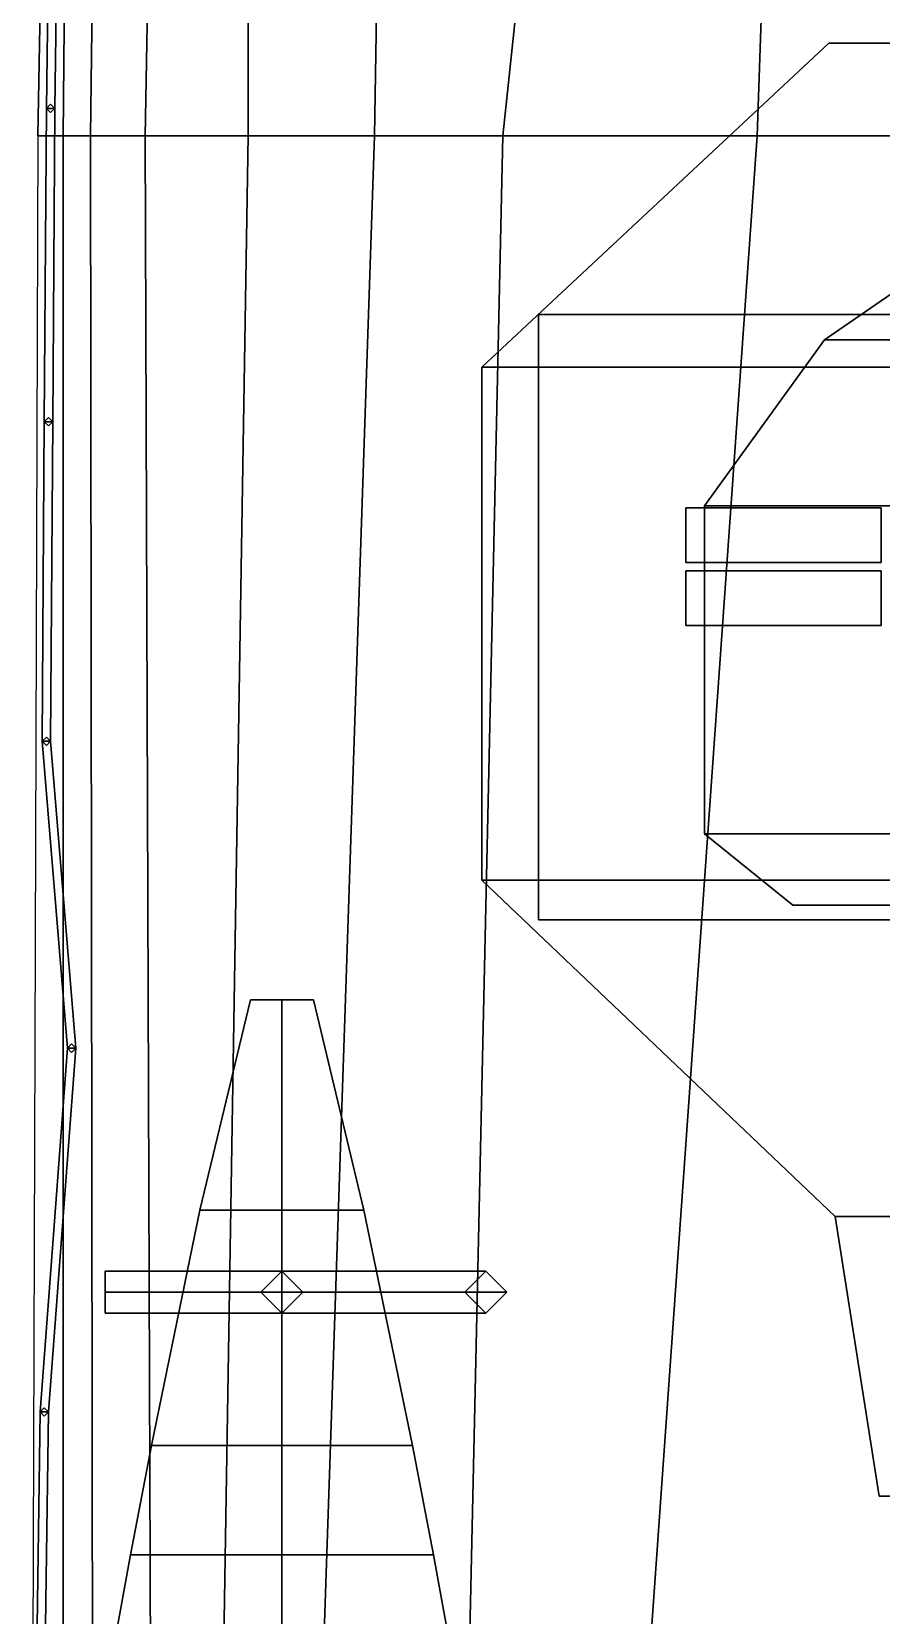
# Model space of a CAD drawing. Header units: millimetres. Extents: x -5 to 5, y -43 to 71.
# Drawn here: x -4.89 to -0.85, y -6.14 to 1.4 of the extents above; entities that cross this region are included whole.
import ezdxf

# ---------------------------------------------------------------- set-up
doc = ezdxf.new("R2010")
doc.units = ezdxf.units.MM
for name, color, linetype in [('boat', 3, 'Continuous'), ('hull2', 7, 'Continuous'), ('railings', 6, 'Continuous'), ('sleeve', 5, 'Continuous'), ('turret', 2, 'Continuous')]:
    doc.layers.add(name, color=color, linetype=linetype)

msp = doc.modelspace()

# ---------------------------------------------------------------- linework, layer by layer
for points in [[(-4.7744, 6.46, 2.71), (-4.86, 0.9, 2.71), (4.86, 0.9, 2.71), (4.7744, 6.46, 2.71)], [(2.75, -0.2, 5.14), (-2.75, -0.2, 5.14), (-1.1, 1.34, 5.14), (1.1, 1.34, 5.14)], [(1.1, 1.34, 5.14), (-1.1, 1.34, 5.14), (-2.75, -0.2, 5.14), (2.75, -0.2, 5.14)], [(-4.86, 0.9, 2.71), (-4.89, -7.73, 2.73), (4.89, -7.73, 2.73), (4.86, 0.9, 2.71)], [(-2.48, 0.05, 2.71), (-2.48, -2.83, 2.71), (-2.48, -2.83, 5.14), (-2.48, 0.05, 5.14)], [(2.48, 0.05, 5.14), (2.48, 0.05, 2.71), (-2.48, 0.05, 2.71), (-2.48, 0.05, 5.14)], [(2.75, -2.64, 5.14), (-2.75, -2.64, 5.14), (-2.75, -0.2, 5.14), (2.75, -0.2, 5.14)], [(2.75, -0.2, 5.14), (-2.75, -0.2, 5.14), (-2.75, -2.64, 5.14), (2.75, -2.64, 5.14)], [(2.75, -2.64, 5.14), (-2.75, -2.64, 5.14), (-1.07, -4.24, 5.14), (1.07, -4.24, 5.14)], [(1.07, -4.24, 5.14), (-1.07, -4.24, 5.14), (-2.75, -2.64, 5.14), (2.75, -2.64, 5.14)], [(-2.48, -2.83, 5.14), (-2.48, -2.83, 2.71), (2.48, -2.83, 2.71), (2.48, -2.83, 5.14)], [(0.86, -5.57, 5.14), (-0.86, -5.57, 5.14), (-1.07, -4.24, 5.14), (1.07, -4.24, 5.14)], [(1.07, -4.24, 5.14), (-1.07, -4.24, 5.14), (-0.86, -5.57, 5.14), (0.86, -5.57, 5.14)], [(-2.73, -4.5, 6.84), (-2.83, -4.6, 6.74), (-4.54, -4.6, 6.74), (-4.54, -4.5, 6.84)], [(-2.63, -4.6, 6.94), (-2.73, -4.5, 6.84), (-4.54, -4.5, 6.84), (-4.54, -4.6, 6.94)], [(-4.54, -4.7, 6.84), (-4.54, -4.6, 6.94), (-4.54, -4.5, 6.84), (-4.54, -4.6, 6.74)], [(-3.7, -4.5, 2.72), (-3.8, -4.6, 2.72), (-2.83, -4.6, 4), (-2.73, -4.5, 3.95)], [(-3.6, -4.6, 2.72), (-3.7, -4.5, 2.72), (-2.73, -4.5, 3.95), (-2.63, -4.6, 3.9)], [(-2.73, -4.5, 3.95), (-2.83, -4.6, 4), (-2.83, -4.6, 6.74), (-2.73, -4.5, 6.84)], [(-2.63, -4.6, 3.9), (-2.73, -4.5, 3.95), (-2.73, -4.5, 6.84), (-2.63, -4.6, 6.94)], [(-2.73, -4.7, 6.84), (-2.63, -4.6, 6.94), (-4.54, -4.6, 6.94), (-4.54, -4.7, 6.84)], [(-2.83, -4.6, 6.74), (-2.73, -4.7, 6.84), (-4.54, -4.7, 6.84), (-4.54, -4.6, 6.74)], [(-3.8, -4.6, 2.72), (-3.7, -4.7, 2.72), (-2.73, -4.7, 3.95), (-2.83, -4.6, 4)], [(-3.7, -4.7, 2.72), (-3.6, -4.6, 2.72), (-2.63, -4.6, 3.9), (-2.73, -4.7, 3.95)], [(-2.83, -4.6, 4), (-2.73, -4.7, 3.95), (-2.73, -4.7, 6.84), (-2.83, -4.6, 6.74)], [(-2.73, -4.7, 3.95), (-2.63, -4.6, 3.9), (-2.63, -4.6, 6.94), (-2.73, -4.7, 6.84)]]:
    msp.add_3dface(points)
at = {"layer": 'boat'}
for points in [[(-3.7, -3.21, 4.94), (-3.7, -4.21, 4.59), (-4.09, -4.21, 5.28), (-3.85, -3.21, 5.3)], [(-3.85, -3.21, 5.3), (-4.09, -4.21, 5.28), (-3.7, -4.21, 4.59), (-3.7, -3.21, 4.94)], [(-3.7, -3.21, 4.94), (-3.7, -3.21, 4.94), (-3.55, -3.21, 5.3), (-3.85, -3.21, 5.3)], [(-3.85, -3.21, 5.3), (-3.55, -3.21, 5.3), (-3.7, -3.21, 4.94)], [(-3.55, -3.21, 5.3), (-3.31, -4.21, 5.28), (-3.7, -4.21, 4.59), (-3.7, -3.21, 4.94)], [(-3.7, -3.21, 4.94), (-3.7, -4.21, 4.59), (-3.31, -4.21, 5.28), (-3.55, -3.21, 5.3)], [(-3.7, -4.21, 4.59), (-3.7, -5.33, 4.31), (-4.32, -5.33, 5.21), (-4.09, -4.21, 5.28)], [(-4.09, -4.21, 5.28), (-4.32, -5.33, 5.21), (-3.7, -5.33, 4.31), (-3.7, -4.21, 4.59)], [(-3.31, -4.21, 5.28), (-3.08, -5.33, 5.21), (-3.7, -5.33, 4.31), (-3.7, -4.21, 4.59)], [(-3.7, -4.21, 4.59), (-3.7, -5.33, 4.31), (-3.08, -5.33, 5.21), (-3.31, -4.21, 5.28)], [(-4.32, -5.33, 5.21), (-4.42, -5.85, 5.18), (-3.7, -5.85, 4.16), (-3.7, -5.33, 4.31)], [(-3.7, -5.33, 4.31), (-3.7, -5.85, 4.16), (-4.42, -5.85, 5.18), (-4.32, -5.33, 5.21)], [(-3.7, -5.33, 4.31), (-3.7, -5.85, 4.16), (-2.98, -5.85, 5.18), (-3.08, -5.33, 5.21)], [(-3.08, -5.33, 5.21), (-2.98, -5.85, 5.18), (-3.7, -5.85, 4.16), (-3.7, -5.33, 4.31)], [(-4.42, -5.85, 5.18), (-4.53, -6.45, 5.15), (-3.7, -6.45, 4.15), (-3.7, -5.85, 4.16)], [(-3.7, -5.85, 4.16), (-3.7, -6.45, 4.15), (-4.53, -6.45, 5.15), (-4.42, -5.85, 5.18)], [(-3.7, -5.85, 4.16), (-3.7, -6.45, 4.15), (-2.87, -6.45, 5.15), (-2.98, -5.85, 5.18)], [(-2.98, -5.85, 5.18), (-2.87, -6.45, 5.15), (-3.7, -6.45, 4.15), (-3.7, -5.85, 4.16)]]:
    msp.add_3dface(points, dxfattribs=at)
at = {"layer": 'hull2'}
for points in [[(-4.7744, 6.46, 2.71), (-4.86, 0.9, 2.71), (-4.86, 0.9, 2.71), (-4.76, 6.46, 2.07)], [(-4.76, 6.46, 2.07), (-4.86, 0.9, 2.71), (-4.74, 0.9, -0.26), (-4.69, 6.46, -0.56)], [(-4.69, 6.46, -0.56), (-4.74, 0.9, -0.26), (-4.61, 0.9, -1.05), (-4.54, 6.46, -1.32)], [(-4.54, 6.46, -1.32), (-4.61, 0.9, -1.05), (-4.35, 0.9, -1.63), (-4.25, 6.46, -1.9)], [(-4.25, 6.46, -1.9), (-4.35, 0.9, -1.63), (-3.86, 0.9, -2.15), (-3.86, 6.46, -2.3)], [(-3.86, 6.46, -2.3), (-3.86, 0.9, -2.15), (-3.26, 0.9, -2.45), (-3.17, 6.46, -2.66)], [(-3.17, 6.46, -2.66), (-3.26, 0.9, -2.45), (-2.65, 0.9, -2.61), (-2.06, 6.46, -2.88)], [(-2.06, 6.46, -2.88), (-2.65, 0.9, -2.61), (-1.44, 0.9, -2.71), (-1.25, 6.46, -2.95)], [(-1.44, 0.9, -2.71), (0, 0.9, -2.72), (0, 6.46, -2.99), (-1.25, 6.46, -2.95)], [(-4.86, 0.9, 2.71), (-4.89, -7.73, 2.73), (-4.74, -7.73, -0.23), (-4.74, 0.9, -0.26)], [(-4.74, 0.9, -0.26), (-4.74, -7.73, -0.23), (-4.6, -7.73, -0.78), (-4.61, 0.9, -1.05)], [(-4.61, 0.9, -1.05), (-4.6, -7.73, -0.78), (-4.32, -7.73, -1.41), (-4.35, 0.9, -1.63)], [(-4.35, 0.9, -1.63), (-4.32, -7.73, -1.41), (-4, -7.73, -1.81), (-3.86, 0.9, -2.15)], [(-3.86, 0.9, -2.15), (-4, -7.73, -1.81), (-3.55, -7.73, -2.15), (-3.26, 0.9, -2.45)], [(-3.26, 0.9, -2.45), (-3.55, -7.73, -2.15), (-2.84, -7.73, -2.43), (-2.65, 0.9, -2.61)], [(-2.65, 0.9, -2.61), (-2.84, -7.73, -2.43), (-2.05, -7.73, -2.57), (-1.44, 0.9, -2.71)], [(-2.05, -7.73, -2.57), (0, -7.73, -2.62), (0, 0.9, -2.72), (-1.44, 0.9, -2.71)]]:
    msp.add_3dface(points, dxfattribs=at)
at = {"layer": 'railings'}
for points in [[(-4.8, 2.54, 3.83), (-4.82, 1.03, 3.83), (-4.78, 1.03, 3.83), (-4.76, 2.54, 3.83)], [(-4.76, 2.54, 3.83), (-4.78, 1.03, 3.83), (-4.82, 1.03, 3.83), (-4.8, 2.54, 3.83)], [(-1.1, 1.34, 6.36), (-2.75, -0.2, 6.36), (-2.75, -0.2, 5.14), (-1.1, 1.34, 5.14)], [(-1.1, 1.34, 5.14), (-2.75, -0.2, 5.14), (-2.75, -0.2, 6.36), (-1.1, 1.34, 6.36)], [(-1.1, 1.34, 5.14), (1.1, 1.34, 5.14), (1.1, 1.34, 6.36), (-1.1, 1.34, 6.36)], [(-1.1, 1.34, 6.36), (1.1, 1.34, 6.36), (1.1, 1.34, 5.14), (-1.1, 1.34, 5.14)], [(-4.78, 1.03, 3.83), (-4.79, -0.46, 3.83), (-4.83, -0.46, 3.83), (-4.82, 1.03, 3.83)], [(-4.82, 1.03, 3.83), (-4.83, -0.46, 3.83), (-4.79, -0.46, 3.83), (-4.78, 1.03, 3.83)], [(-4.82, 1.03, 2.71), (-4.8, 1.05, 2.71), (-4.8, 1.05, 3.83), (-4.82, 1.03, 3.83)], [(-4.8, 1.01, 2.71), (-4.82, 1.03, 2.71), (-4.82, 1.03, 3.83), (-4.8, 1.01, 3.83)], [(-4.8, 1.05, 2.71), (-4.78, 1.03, 2.71), (-4.78, 1.03, 3.83), (-4.8, 1.05, 3.83)], [(-4.78, 1.03, 2.71), (-4.8, 1.01, 2.71), (-4.8, 1.01, 3.83), (-4.78, 1.03, 3.83)], [(-2.75, -0.2, 6.36), (-2.75, -2.64, 6.36), (-2.75, -2.64, 5.14), (-2.75, -0.2, 5.14)], [(-2.75, -0.2, 5.14), (-2.75, -2.64, 5.14), (-2.75, -2.64, 6.36), (-2.75, -0.2, 6.36)], [(-4.83, -0.46, 2.71), (-4.81, -0.44, 2.71), (-4.81, -0.44, 3.83), (-4.83, -0.46, 3.83)], [(-4.81, -0.44, 2.71), (-4.79, -0.46, 2.71), (-4.79, -0.46, 3.83), (-4.81, -0.44, 3.83)], [(-4.83, -0.46, 3.83), (-4.84, -1.98, 3.83), (-4.8, -1.98, 3.83), (-4.79, -0.46, 3.83)], [(-4.79, -0.46, 3.83), (-4.8, -1.98, 3.83), (-4.84, -1.98, 3.83), (-4.83, -0.46, 3.83)], [(-4.81, -0.48, 2.71), (-4.83, -0.46, 2.71), (-4.83, -0.46, 3.83), (-4.81, -0.48, 3.83)], [(-4.79, -0.46, 2.71), (-4.81, -0.48, 2.71), (-4.81, -0.48, 3.83), (-4.79, -0.46, 3.83)], [(-4.84, -1.98, 2.71), (-4.82, -1.96, 2.71), (-4.82, -1.96, 3.83), (-4.84, -1.98, 3.83)], [(-4.8, -1.98, 3.83), (-4.68, -3.44, 3.84), (-4.72, -3.44, 3.84), (-4.84, -1.98, 3.83)], [(-4.84, -1.98, 3.83), (-4.72, -3.44, 3.84), (-4.68, -3.44, 3.84), (-4.8, -1.98, 3.83)], [(-4.82, -2, 2.71), (-4.84, -1.98, 2.71), (-4.84, -1.98, 3.83), (-4.82, -2, 3.83)], [(-4.82, -1.96, 2.71), (-4.8, -1.98, 2.71), (-4.8, -1.98, 3.83), (-4.82, -1.96, 3.83)], [(-4.8, -1.98, 2.71), (-4.82, -2, 2.71), (-4.82, -2, 3.83), (-4.8, -1.98, 3.83)], [(-2.75, -2.64, 5.14), (-1.07, -4.24, 5.14), (-1.07, -4.24, 6.36), (-2.75, -2.64, 6.36)], [(-2.75, -2.64, 6.36), (-1.07, -4.24, 6.36), (-1.07, -4.24, 5.14), (-2.75, -2.64, 5.14)], [(-4.72, -3.44, 3.84), (-4.85, -5.17, 3.84), (-4.81, -5.17, 3.84), (-4.68, -3.44, 3.84)], [(-4.68, -3.44, 3.84), (-4.81, -5.17, 3.84), (-4.85, -5.17, 3.84), (-4.72, -3.44, 3.84)], [(-4.72, -3.44, 2.72), (-4.7, -3.42, 2.72), (-4.7, -3.42, 3.84), (-4.72, -3.44, 3.84)], [(-4.7, -3.46, 2.72), (-4.72, -3.44, 2.72), (-4.72, -3.44, 3.84), (-4.7, -3.46, 3.84)], [(-4.7, -3.42, 2.72), (-4.68, -3.44, 2.72), (-4.68, -3.44, 3.84), (-4.7, -3.42, 3.84)], [(-4.68, -3.44, 2.72), (-4.7, -3.46, 2.72), (-4.7, -3.46, 3.84), (-4.68, -3.44, 3.84)], [(-1.07, -4.24, 6.36), (-0.86, -5.57, 6.36), (-0.86, -5.57, 5.14), (-1.07, -4.24, 5.14)], [(-1.07, -4.24, 5.14), (-0.86, -5.57, 5.14), (-0.86, -5.57, 6.36), (-1.07, -4.24, 6.36)], [(-4.85, -5.17, 3.84), (-4.87, -6.64, 3.84), (-4.83, -6.64, 3.84), (-4.81, -5.17, 3.84)], [(-4.81, -5.17, 3.84), (-4.83, -6.64, 3.84), (-4.87, -6.64, 3.84), (-4.85, -5.17, 3.84)], [(-4.85, -5.17, 2.72), (-4.83, -5.15, 2.72), (-4.83, -5.15, 3.84), (-4.85, -5.17, 3.84)], [(-4.83, -5.19, 2.72), (-4.85, -5.17, 2.72), (-4.85, -5.17, 3.84), (-4.83, -5.19, 3.84)], [(-4.83, -5.15, 2.72), (-4.81, -5.17, 2.72), (-4.81, -5.17, 3.84), (-4.83, -5.15, 3.84)], [(-4.81, -5.17, 2.72), (-4.83, -5.19, 2.72), (-4.83, -5.19, 3.84), (-4.81, -5.17, 3.84)], [(-0.86, -5.57, 6.36), (0.86, -5.57, 6.36), (0.86, -5.57, 5.14), (-0.86, -5.57, 5.14)], [(-0.86, -5.57, 5.14), (0.86, -5.57, 5.14), (0.86, -5.57, 6.36), (-0.86, -5.57, 6.36)]]:
    msp.add_3dface(points, dxfattribs=at)
at = {"layer": 'sleeve'}
for points in [[(-1.78, -0.87, 7.23), (-1.78, -1.13, 7.23), (-0.85, -1.13, 7.23), (-0.85, -0.87, 7.23)], [(-0.85, -0.87, 6.92), (-0.85, -1.13, 6.92), (-1.78, -1.13, 6.92), (-1.78, -0.87, 6.92)], [(-0.85, -0.87, 7.23), (-0.85, -0.87, 6.92), (-1.78, -0.87, 6.92), (-1.78, -0.87, 7.23)], [(-1.78, -0.87, 6.92), (-1.78, -1.13, 6.92), (-1.78, -1.13, 7.23), (-1.78, -0.87, 7.23)], [(-0.85, -1.13, 7.23), (-0.85, -1.13, 6.92), (-0.85, -0.87, 6.92), (-0.85, -0.87, 7.23)], [(-1.78, -1.13, 7.23), (-1.78, -1.13, 6.92), (-0.85, -1.13, 6.92), (-0.85, -1.13, 7.23)], [(-0.85, -1.17, 6.92), (-0.85, -1.17, 6.61), (-1.78, -1.17, 6.61), (-1.78, -1.17, 6.92)], [(-0.85, -1.17, 6.61), (-0.85, -1.43, 6.61), (-1.78, -1.43, 6.61), (-1.78, -1.17, 6.61)], [(-1.78, -1.17, 6.92), (-1.78, -1.43, 6.92), (-0.85, -1.43, 6.92), (-0.85, -1.17, 6.92)], [(-1.78, -1.17, 6.61), (-1.78, -1.43, 6.61), (-1.78, -1.43, 6.92), (-1.78, -1.17, 6.92)], [(-0.85, -1.43, 6.92), (-0.85, -1.43, 6.61), (-0.85, -1.17, 6.61), (-0.85, -1.17, 6.92)], [(-1.78, -1.43, 6.92), (-1.78, -1.43, 6.61), (-0.85, -1.43, 6.61), (-0.85, -1.43, 6.92)]]:
    msp.add_3dface(points, dxfattribs=at)
at = {"layer": 'turret'}
for points in [[(-0.51, 0.35, 5.32), (-1.12, -0.07, 5.32), (1.12, -0.07, 5.32), (0.51, 0.35, 5.32)], [(0.51, 0.35, 5.32), (1.12, -0.07, 5.32), (-1.12, -0.07, 5.32), (-0.51, 0.35, 5.32)], [(1.12, -0.07, 5.32), (1.69, -0.86, 5.32), (-1.69, -0.86, 5.32), (-1.12, -0.07, 5.32)], [(-1.12, -0.07, 5.32), (-1.69, -0.86, 5.32), (1.69, -0.86, 5.32), (1.12, -0.07, 5.32)], [(-1.69, -0.86, 5.32), (-1.69, -2.42, 5.32), (1.69, -2.42, 5.32), (1.69, -0.86, 5.32)], [(1.69, -0.86, 5.32), (1.69, -2.42, 5.32), (-1.69, -2.42, 5.32), (-1.69, -0.86, 5.32)], [(1.69, -2.42, 5.32), (1.27, -2.76, 5.32), (-1.27, -2.76, 5.32), (-1.69, -2.42, 5.32)], [(-1.69, -2.42, 5.32), (-1.27, -2.76, 5.32), (1.27, -2.76, 5.32), (1.69, -2.42, 5.32)]]:
    msp.add_3dface(points, dxfattribs=at)

doc.saveas('drawing.dxf')
